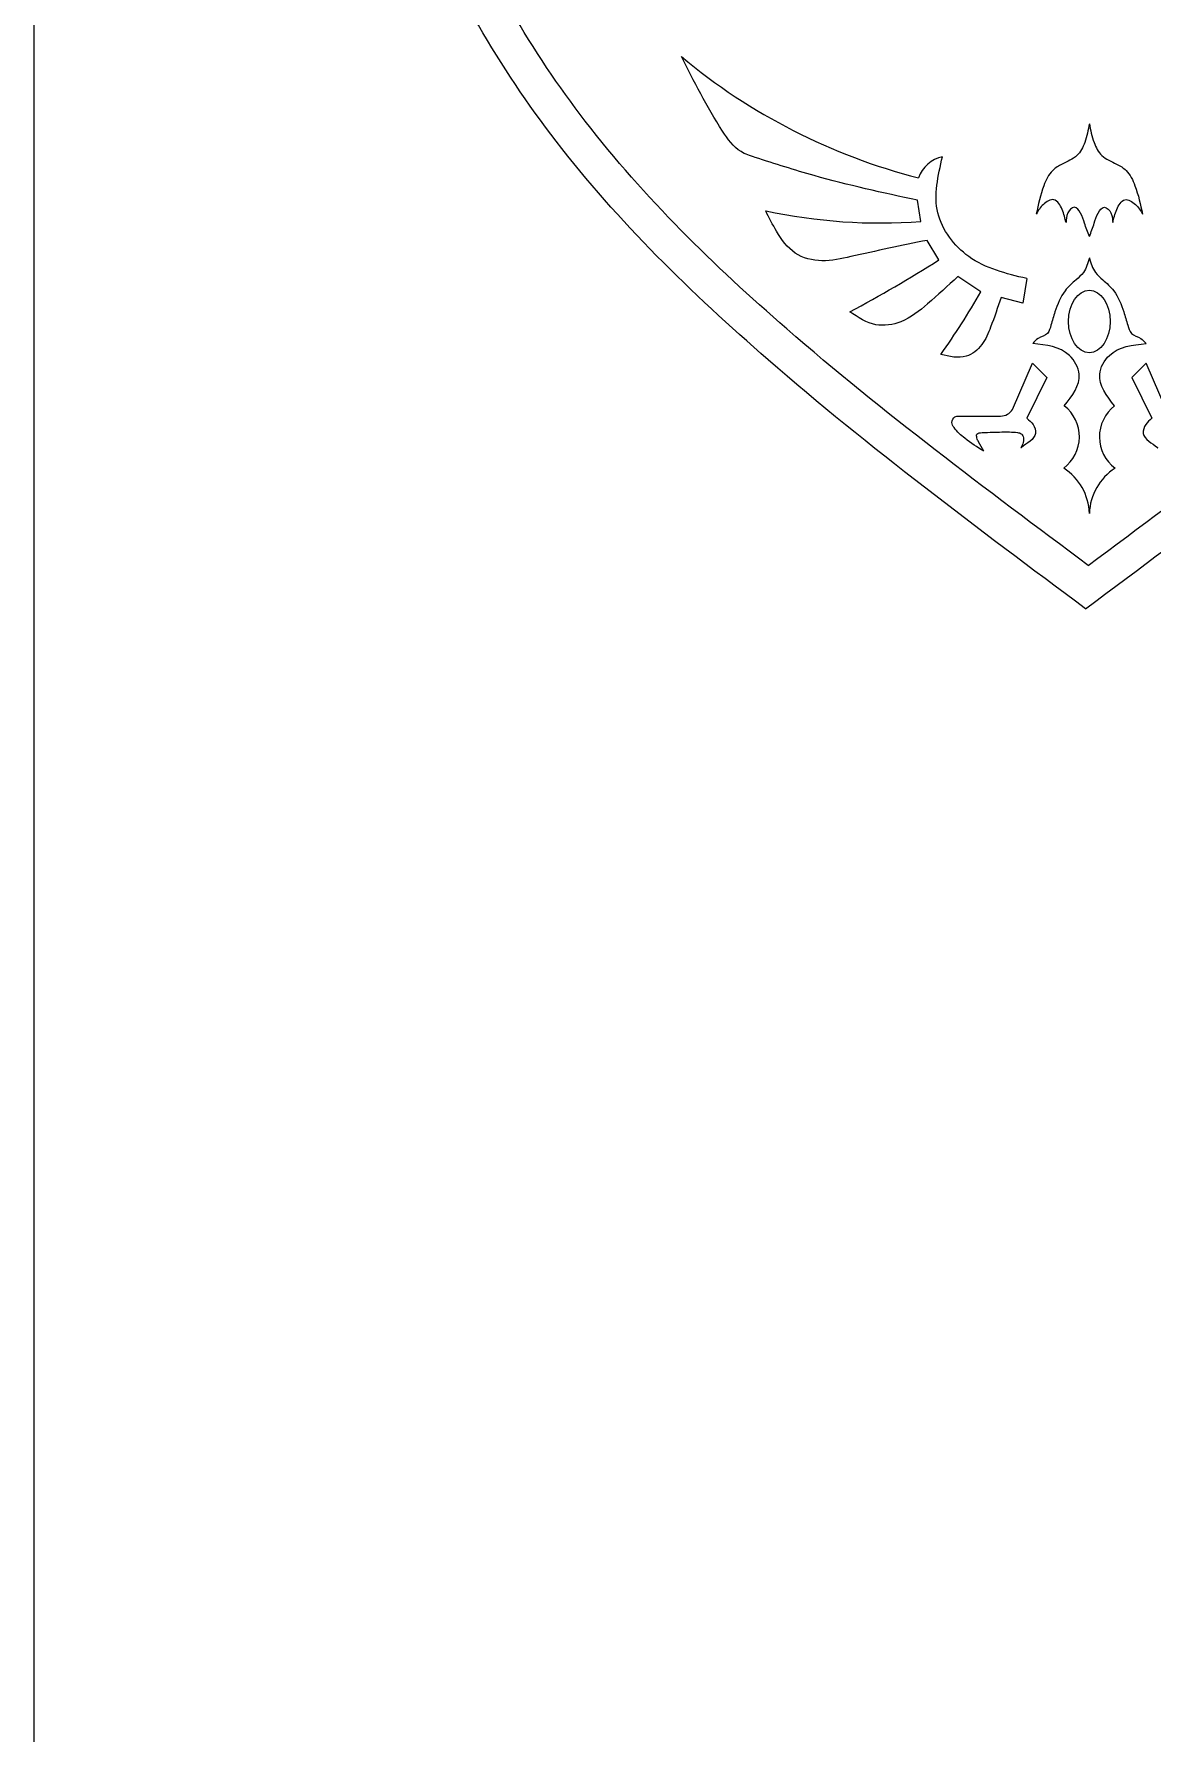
# Model space of a CAD drawing. Header units: inches. Extents: x 0 to 12, y 0 to 12.
# Drawn here: x 0 to 1.121, y 5.845 to 7.548 of the extents above; entities that cross this region are included whole.
import ezdxf

# ---------------------------------------------------------------- set-up
doc = ezdxf.new("R2010")
doc.units = ezdxf.units.IN
doc.header["$MEASUREMENT"] = 0

msp = doc.modelspace()

# ---------------------------------------------------------------- linework, layer by layer
at = {"color": 5, "lineweight": 0}
for p, q in [((0.8888, 7.3602), (0.8856, 7.3814)), ((0.9069, 7.3216), (0.8952, 7.3413)), ((0.949, 7.2896), (0.9258, 7.3049)), ((0.9949, 7.303), (0.9911, 7.2783)), ((0.9911, 7.2783), (0.9694, 7.284)), ((0.9808, 7.1718), (1.0007, 7.2181)), ((1.0151, 7.2037), (0.9951, 7.1629)), ((1.0007, 7.2181), (1.0151, 7.2037)), ((1.1148, 7.2181), (1.1004, 7.2037)), ((1.1004, 7.2037), (1.1204, 7.1629)), ((1.1347, 7.1718), (1.1148, 7.2181)), ((0.9271, 7.1651), (0.9687, 7.1651))]:
    msp.add_line(p, q, dxfattribs=at)
msp.add_lwpolyline([(0, 0), (12, 0), (12, 12), (0, 12)], close=True)
for centre, radius, start, end in [((1.036, 7.9891), 0.604, 230.1334, 255.6659), ((0.917, 7.3935), 0.0322, 101.4674, 161.1937), ((0.8485, 7.9093), 0.5506, 257.9267, 274.1924), ((0.1154, 8.5761), 1.4833, 298.2597, 302.2494), ((0.2893, 7.6688), 0.7609, 324.5017, 330.1066), ((0.9685, 7.1797), 0.0146, 271.0459, 327.1361), ((1.0085, 7.1443), 0.0392, 306.8379, 52.1804), ((1.107, 7.1443), 0.0392, 127.8196, 233.1621), ((1.0017, 7.0657), 0.0561, 1.9204, 57.3192), ((1.1138, 7.0657), 0.0561, 122.6808, 178.0796)]:
    msp.add_arc(centre, radius, start, end, dxfattribs=at)
msp.add_ellipse((1.0577, 7.26), major_axis=(0, 0.0313), ratio=0.665933, dxfattribs=at)
at = {"color": 250, "lineweight": 0}
for points in [[(1.0539, 6.9721), (0.9457, 7.0526), (0.7559, 7.1938), (0.5189, 7.4248), (0.3653, 7.6873), (0.3315, 7.8819), (0.3148, 7.9849)], [(1.0539, 6.9721), (1.162, 7.0526), (1.3519, 7.1938), (1.5889, 7.4248), (1.7424, 7.6873), (1.7763, 7.8819), (1.793, 7.9849)]]:
    msp.add_open_spline(points, degree=3, knots=[0, 0, 0, 0, 0.0808468, 0.1419248, 0.197496, 0.2597021, 0.2597021, 0.2597021, 0.2597021], dxfattribs=at)
at = {"color": 5, "lineweight": 0}
for points, knots in [([(1.0566, 7.0155), (0.9539, 7.092), (0.7736, 7.2262), (0.5484, 7.4456), (0.4025, 7.695), (0.3703, 7.8798), (0.3545, 7.9777)], [0, 0, 0, 0, 0.0808468, 0.1419248, 0.197496, 0.2597021, 0.2597021, 0.2597021, 0.2597021]), ([(1.0566, 7.0155), (1.1594, 7.092), (1.3397, 7.2262), (1.5649, 7.4456), (1.7107, 7.695), (1.7429, 7.8798), (1.7588, 7.9777)], [0, 0, 0, 0, 0.0808468, 0.1419248, 0.197496, 0.2597021, 0.2597021, 0.2597021, 0.2597021]), ([(0.8856, 7.3814), (0.8507, 7.389), (0.7957, 7.401), (0.7379, 7.4195), (0.7039, 7.4305), (0.6783, 7.4674), (0.6615, 7.5005), (0.6488, 7.5255)], [0, 0, 0, 0, 0.02753964, 0.04351363, 0.0474821, 0.05463243, 0.07669562, 0.07669562, 0.07669562, 0.07669562]), ([(1.0577, 7.4581), (1.0565, 7.4518), (1.0544, 7.4406), (1.0461, 7.4244), (1.032, 7.4189), (1.0185, 7.4109), (1.0098, 7.3924), (1.0065, 7.3772), (1.0045, 7.3677)], [0, 0, 0, 0, 0.00496667, 0.00889983, 0.01334248, 0.01630321, 0.02086423, 0.02843291, 0.02843291, 0.02843291, 0.02843291]), ([(1.0577, 7.4581), (1.0589, 7.4518), (1.0611, 7.4406), (1.0694, 7.4244), (1.0835, 7.4189), (1.097, 7.4109), (1.1057, 7.3924), (1.1089, 7.3772), (1.111, 7.3677)], [0, 0, 0, 0, 0.00496667, 0.00889983, 0.01334248, 0.01630321, 0.02086423, 0.02843291, 0.02843291, 0.02843291, 0.02843291]), ([(0.9949, 7.303), (0.9743, 7.3079), (0.9362, 7.317), (0.8973, 7.3687), (0.906, 7.4059), (0.9105, 7.4251)], [0, 0, 0, 0, 0.01607831, 0.02987121, 0.04449574, 0.04449574, 0.04449574, 0.04449574]), ([(1.0343, 7.3592), (1.0333, 7.3633), (1.0314, 7.3715), (1.0235, 7.3854), (1.0104, 7.3776), (1.0065, 7.3711), (1.0045, 7.3677)], [0, 0, 0, 0, 0.00351206, 0.00679766, 0.00978558, 0.01288207, 0.01288207, 0.01288207, 0.01288207]), ([(1.0577, 7.345), (1.056, 7.3495), (1.0529, 7.3575), (1.0503, 7.3677), (1.0427, 7.3773), (1.0346, 7.3683), (1.0344, 7.3623), (1.0343, 7.3592)], [0, 0, 0, 0, 0.00367448, 0.00651244, 0.00872326, 0.0109429, 0.0134626, 0.0134626, 0.0134626, 0.0134626]), ([(1.0577, 7.345), (1.0595, 7.3495), (1.0625, 7.3575), (1.0651, 7.3677), (1.0727, 7.3773), (1.0809, 7.3683), (1.081, 7.3623), (1.0811, 7.3592)], [0, 0, 0, 0, 0.00367448, 0.00651244, 0.00872326, 0.0109429, 0.0134626, 0.0134626, 0.0134626, 0.0134626]), ([(1.0811, 7.3592), (1.0822, 7.3633), (1.0841, 7.3715), (1.0919, 7.3854), (1.1051, 7.3776), (1.109, 7.3711), (1.111, 7.3677)], [0, 0, 0, 0, 0.00351206, 0.00679766, 0.00978558, 0.01288207, 0.01288207, 0.01288207, 0.01288207]), ([(0.8952, 7.3413), (0.8696, 7.336), (0.8346, 7.3288), (0.7904, 7.3185), (0.7606, 7.3259), (0.7445, 7.3486), (0.7368, 7.364), (0.7333, 7.3709)], [0, 0, 0, 0, 0.02023305, 0.02779216, 0.03497388, 0.04239776, 0.04841567, 0.04841567, 0.04841567, 0.04841567]), ([(1.0577, 7.3238), (1.0563, 7.3185), (1.0538, 7.3099), (1.043, 7.3006), (1.0306, 7.2897), (1.024, 7.2724), (1.0196, 7.2582), (1.0167, 7.2463), (1.0066, 7.2442), (1.0025, 7.2397), (1.0009, 7.2379)], [0, 0, 0, 0, 0.00412311, 0.00675957, 0.01082209, 0.01687384, 0.02044886, 0.02277519, 0.025562, 0.02745838, 0.02745838, 0.02745838, 0.02745838]), ([(1.0577, 7.3238), (1.0592, 7.3185), (1.0617, 7.3099), (1.0725, 7.3006), (1.0849, 7.2897), (1.0914, 7.2724), (1.0958, 7.2582), (1.0988, 7.2463), (1.1089, 7.2442), (1.113, 7.2397), (1.1146, 7.2379)], [0, 0, 0, 0, 0.00412311, 0.00675957, 0.01082209, 0.01687384, 0.02044886, 0.02277519, 0.025562, 0.02745838, 0.02745838, 0.02745838, 0.02745838]), ([(0.9258, 7.3049), (0.9158, 7.2957), (0.898, 7.2793), (0.8724, 7.2582), (0.8416, 7.2537), (0.826, 7.264), (0.8177, 7.2696)], [0, 0, 0, 0, 0.01052872, 0.01884852, 0.02537562, 0.03288337, 0.03288337, 0.03288337, 0.03288337]), ([(0.9694, 7.284), (0.9659, 7.2741), (0.9603, 7.258), (0.9516, 7.236), (0.933, 7.2211), (0.9175, 7.2248), (0.9088, 7.2269)], [0, 0, 0, 0, 0.00813648, 0.01321573, 0.01827977, 0.02485473, 0.02485473, 0.02485473, 0.02485473]), ([(1.0325, 7.1753), (1.0405, 7.1855), (1.0533, 7.202), (1.0358, 7.2341), (1.0145, 7.2364), (1.0009, 7.2379)], [0, 0, 0, 0, 0.00906876, 0.01459213, 0.02458282, 0.02458282, 0.02458282, 0.02458282]), ([(1.083, 7.1753), (1.075, 7.1855), (1.0622, 7.202), (1.0797, 7.2341), (1.101, 7.2364), (1.1146, 7.2379)], [0, 0, 0, 0, 0.00906876, 0.01459213, 0.02458282, 0.02458282, 0.02458282, 0.02458282]), ([(0.952, 7.1299), (0.9454, 7.134), (0.9346, 7.1408), (0.9239, 7.1506), (0.9188, 7.1587), (0.922, 7.1649), (0.9256, 7.165), (0.9271, 7.1651)], [0, 0, 0, 0, 0.00596177, 0.00986587, 0.01130521, 0.01296865, 0.01403095, 0.01403095, 0.01403095, 0.01403095]), ([(0.9951, 7.1629), (0.9973, 7.1611), (1.002, 7.1573), (1.0065, 7.1432), (0.9946, 7.138), (0.9893, 7.1334), (0.9891, 7.1332)], [0, 0, 0, 0, 0.002263082, 0.004672888, 0.009805081, 0.009973743, 0.009973743, 0.009973743, 0.009973743]), ([(1.1204, 7.1629), (1.1182, 7.1611), (1.1135, 7.1573), (1.109, 7.1432), (1.1209, 7.138), (1.1262, 7.1334), (1.1263, 7.1332)], [0, 0, 0, 0, 0.002263082, 0.004672888, 0.009805081, 0.009973743, 0.009973743, 0.009973743, 0.009973743]), ([(0.952, 7.1299), (0.9501, 7.133), (0.9475, 7.1374), (0.9449, 7.1428), (0.9442, 7.1483), (0.9564, 7.1488), (0.9682, 7.1493), (0.9815, 7.1494), (0.9895, 7.148), (0.9931, 7.1422), (0.9912, 7.1367), (0.9891, 7.1332)], [0, 0, 0, 0, 0.00278599, 0.00388366, 0.00486863, 0.00626844, 0.01134116, 0.01538852, 0.01640716, 0.01732059, 0.0203083, 0.0203083, 0.0203083, 0.0203083])]:
    msp.add_open_spline(points, degree=3, knots=knots, dxfattribs=at)

doc.saveas('drawing.dxf')
